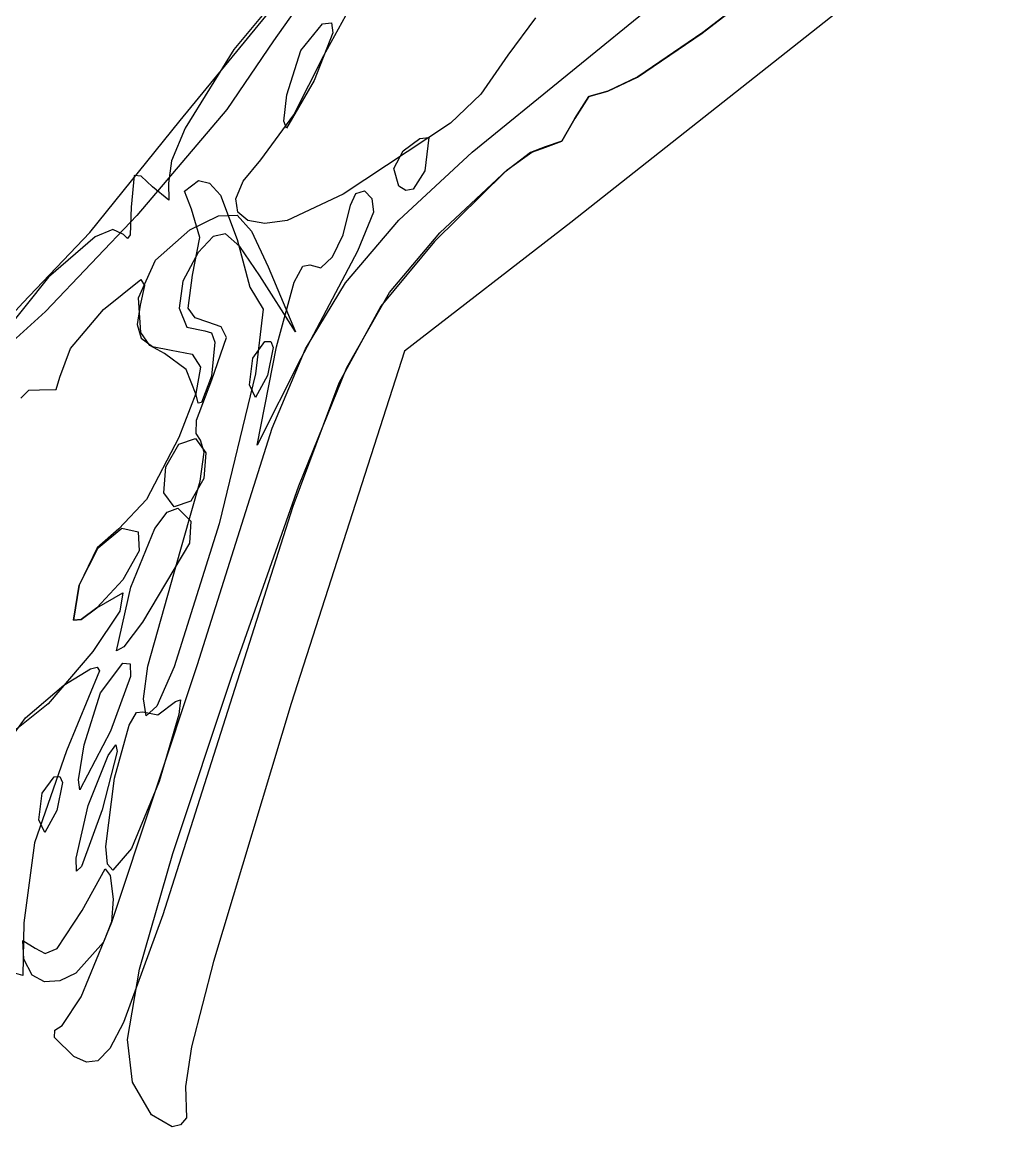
# Model space of a CAD drawing. Extents: x -886 to 651, y -59 to 942.
# Drawn here: x -141.92 to -116.97, y 94.62 to 123.11 of the extents above; entities that cross this region are included whole.
import ezdxf

# ---------------------------------------------------------------- set-up
doc = ezdxf.new("R2010")
doc.units = 0

msp = doc.modelspace()

# ---------------------------------------------------------------- linework, layer by layer
at = {"layer": 'Layer 1'}
for p, q in [((-137.84672, 120.57396), (-132.81311, 126.723263)), ((-116.9715, 126.48506), (-127.7746, 117.93918)), ((-124.394216, 122.825683), (-119.36907, 126.686637)), ((-119.28916, 126.75139), (-124.370798, 122.844928)), ((-130.315966, 119.757881), (-124.23197, 124.713829)), ((-135.052913, 124.101371), (-136.463624, 122.399114)), ((-134.590291, 123.841269), (-135.44319, 122.62567)), ((-134.1463, 122.24521), (-133.480006, 123.455897)), ((-134.737081, 122.375241), (-134.1747, 123.06608)), ((-134.1747, 123.06608), (-133.949147, 123.08868)), ((-133.949147, 123.08868), (-133.912224, 122.836191)), ((-128.686832, 123.220837), (-129.39784, 122.2577)), ((-133.912224, 122.836191), (-134.38951, 121.60623)), ((-126.054724, 121.692263), (-124.394216, 122.825683)), ((-124.370798, 122.844928), (-126.048492, 121.697659)), ((-135.44319, 122.62567), (-136.642714, 120.859408)), ((-136.463624, 122.399114), (-137.71654, 120.374467)), ((-135.09646, 121.23525), (-134.737081, 122.375241)), ((-134.915271, 120.719899), (-134.1463, 122.24521)), ((-129.39784, 122.2577), (-130.096705, 121.252702)), ((-126.048492, 121.697659), (-126.82124, 121.3251)), ((-126.82116, 121.324807), (-126.054724, 121.692263)), ((-134.38951, 121.60623), (-135.103675, 120.376455)), ((-134.38951, 121.60623), (-134.38951, 121.60623)), ((-135.172386, 120.55415), (-135.09646, 121.23525)), ((-130.096705, 121.252702), (-130.88029, 120.50791)), ((-127.30935, 121.19282), (-127.67302, 120.62233)), ((-127.67294, 120.622037), (-127.30927, 121.192512)), ((-126.82124, 121.3251), (-127.30935, 121.19282)), ((-127.30927, 121.192512), (-126.82116, 121.324807)), ((-136.642714, 120.859408), (-138.966456, 118.126265)), ((-140.18125, 117.687446), (-137.84672, 120.57396)), ((-135.76708, 119.56208), (-134.915271, 120.719899)), ((-135.103675, 120.376455), (-135.172386, 120.55415)), ((-130.88029, 120.50791), (-133.64694, 118.66914)), ((-127.67302, 120.62233), (-128.010559, 120.043715)), ((-128.005583, 120.041917), (-127.67294, 120.622037)), ((-137.71654, 120.374467), (-138.075616, 119.532572)), ((-132.10131, 119.78812), (-131.667631, 120.109342)), ((-131.667631, 120.109342), (-131.434496, 120.135673)), ((-131.434496, 120.135673), (-131.53632, 119.27307)), ((-128.010559, 120.043715), (-128.43584, 119.89185)), ((-128.41909, 119.886357), (-128.005583, 120.041917)), ((-132.342362, 119.339301), (-132.10131, 119.78812)), ((-132.214262, 117.998546), (-130.315966, 119.757881)), ((-128.812359, 119.746095), (-129.476964, 119.236871)), ((-129.417019, 119.296722), (-128.780699, 119.757128)), ((-128.43584, 119.89185), (-128.812359, 119.746095)), ((-128.780699, 119.757128), (-128.41909, 119.886357)), ((-138.075616, 119.532572), (-138.14539, 118.95967)), ((-136.227475, 119.008504), (-135.76708, 119.56208)), ((-139.036269, 119.152456), (-139.11164, 118.34201)), ((-138.855532, 119.137434), (-139.036269, 119.152456)), ((-138.56237, 118.85828), (-138.855532, 119.137434)), ((-132.2069, 118.88119), (-132.342362, 119.339301)), ((-131.53632, 119.27307), (-131.843432, 118.804599)), ((-131.53632, 119.27307), (-131.53632, 119.27307)), ((-129.476964, 119.236871), (-131.29514, 117.44868)), ((-131.15474, 117.672897), (-129.417019, 119.296722)), ((-138.141787, 118.518199), (-138.56237, 118.85828)), ((-138.14539, 118.95967), (-138.141787, 118.518199)), ((-137.734696, 118.747244), (-137.37499, 119.02495)), ((-137.37499, 119.02495), (-137.088931, 118.9583)), ((-137.088931, 118.9583), (-136.805961, 118.649414)), ((-136.41465, 118.553421), (-136.227475, 119.008504)), ((-132.029123, 118.768332), (-132.2069, 118.88119)), ((-131.843432, 118.804599), (-132.029123, 118.768332)), ((-137.55423, 118.28656), (-137.734696, 118.747244)), ((-136.805961, 118.649414), (-136.37989, 117.50452)), ((-136.361583, 118.210722), (-136.41465, 118.553421)), ((-133.64694, 118.66914), (-135.09074, 117.995828)), ((-133.45624, 118.39079), (-133.321914, 118.690836)), ((-133.321914, 118.690836), (-133.09422, 118.76208)), ((-133.09422, 118.76208), (-132.90639, 118.561341)), ((-132.90639, 118.561341), (-132.8679, 118.20743)), ((-139.11164, 118.34201), (-139.137669, 117.622822)), ((-137.344801, 117.55325), (-137.55423, 118.28656)), ((-133.642506, 117.625158), (-133.45624, 118.39079)), ((-138.966456, 118.126265), (-141.322188, 115.643644)), ((-137.60186, 117.75065), (-136.856526, 118.117801)), ((-136.856526, 118.117801), (-136.379516, 118.132395)), ((-136.379516, 118.132395), (-136.009129, 117.718177)), ((-136.101256, 117.994296), (-136.361583, 118.210722)), ((-135.666648, 117.918035), (-136.101256, 117.994296)), ((-135.09074, 117.995828), (-135.666648, 117.918035)), ((-133.587888, 116.390339), (-132.214262, 117.998546)), ((-132.8679, 118.20743), (-133.27856, 117.20581)), ((-132.8679, 118.20743), (-132.8679, 118.20743)), ((-127.7746, 117.93918), (-132.06648, 114.62572)), ((-141.90438, 115.86783), (-140.18125, 117.687446)), ((-139.582556, 117.75902), (-140.036121, 117.571841)), ((-139.31237, 117.63598), (-139.582556, 117.75902)), ((-138.481472, 116.967216), (-137.60186, 117.75065)), ((-136.009129, 117.718177), (-135.58366, 116.79889)), ((-132.455487, 116.137085), (-131.15474, 117.672897)), ((-140.036121, 117.571841), (-141.242134, 116.532047)), ((-139.209725, 117.526275), (-139.31237, 117.63598)), ((-139.137669, 117.622822), (-139.209725, 117.526275)), ((-137.53153, 116.58507), (-137.344801, 117.55325)), ((-136.998971, 117.581709), (-137.38617, 117.16505)), ((-136.677656, 117.648212), (-136.998971, 117.581709)), ((-136.312964, 117.323422), (-136.677656, 117.648212)), ((-136.37992, 117.50452), (-136.050015, 116.277563)), ((-136.37989, 117.50452), (-136.37992, 117.50452)), ((-133.917967, 117.057765), (-133.642506, 117.625158)), ((-131.29514, 117.44868), (-132.670977, 115.782326)), ((-137.38617, 117.16505), (-137.782292, 116.427833)), ((-135.79563, 116.5662), (-136.312964, 117.323422)), ((-133.27856, 117.20581), (-134.74136, 114.43427)), ((-138.919795, 115.996197), (-138.481472, 116.967216)), ((-135.58366, 116.79889), (-134.87336, 115.12129)), ((-135.58366, 116.79889), (-135.58366, 116.79889)), ((-134.911374, 116.403421), (-134.689197, 116.814428)), ((-134.689197, 116.814428), (-134.5085, 116.85127)), ((-134.5085, 116.85127), (-134.22563, 116.772005)), ((-134.22563, 116.772005), (-133.917967, 117.057765)), ((-141.242134, 116.532047), (-142.42791, 115.047043)), ((-137.641135, 115.734363), (-137.53153, 116.58507)), ((-134.87336, 115.12129), (-135.79563, 116.5662)), ((-139.82333, 115.70341), (-138.860735, 116.471628)), ((-138.767937, 116.317089), (-138.8786, 115.8097)), ((-138.860735, 116.471628), (-138.767937, 116.317089)), ((-137.782292, 116.427833), (-137.875563, 115.730686)), ((-136.050015, 116.277563), (-135.71219, 115.70471)), ((-135.36743, 114.73647), (-134.911374, 116.403421)), ((-134.615192, 114.687287), (-133.587888, 116.390339)), ((-138.862158, 115.105035), (-138.919795, 115.996197)), ((-133.555638, 114.204808), (-132.455487, 116.137085)), ((-142.64512, 115.066736), (-141.90438, 115.86783)), ((-140.677181, 114.690971), (-139.82333, 115.70341)), ((-138.8786, 115.80973), (-138.955182, 115.313773)), ((-138.8786, 115.8097), (-138.8786, 115.80973)), ((-137.875563, 115.730686), (-137.680867, 115.246901)), ((-137.463321, 115.481968), (-137.641135, 115.734363)), ((-135.71219, 115.70471), (-135.90323, 114.036789)), ((-132.670977, 115.782326), (-133.75682, 113.803621)), ((-141.322188, 115.643644), (-142.170729, 114.876719)), ((-137.13826, 115.3691), (-137.463321, 115.481968)), ((-138.955182, 115.313773), (-138.850547, 114.960112)), ((-138.63027, 114.772976), (-138.862158, 115.105035)), ((-137.680867, 115.246901), (-137.21309, 115.14977)), ((-137.21309, 115.14977), (-137.042674, 115.097625)), ((-136.788175, 115.252915), (-137.13826, 115.3691)), ((-137.042674, 115.097625), (-136.95385, 114.859274)), ((-136.653979, 114.978214), (-136.788175, 115.252915)), ((-138.850547, 114.960112), (-138.560082, 114.742085)), ((-136.95385, 114.859274), (-137.04327, 113.97777)), ((-137.02799, 113.88238), (-136.653979, 114.978214)), ((-135.97351, 114.442372), (-135.66429, 114.8703)), ((-135.66429, 114.8703), (-135.514657, 114.877465)), ((-135.514657, 114.877465), (-135.451899, 114.716102)), ((-140.95204, 113.95736), (-140.677181, 114.690971)), ((-138.25389, 114.56117), (-138.63027, 114.772976)), ((-138.560082, 114.742085), (-138.07917, 114.65303)), ((-137.697831, 114.15085), (-138.25389, 114.56117)), ((-138.07917, 114.65303), (-137.535314, 114.545887)), ((-137.535314, 114.545887), (-137.327767, 114.212971)), ((-135.86135, 112.20138), (-135.36743, 114.73647)), ((-135.451899, 114.716102), (-135.59599, 114.00179)), ((-135.474525, 112.643417), (-134.615192, 114.687287)), ((-132.06648, 114.62572), (-134.98799, 105.53944)), ((-136.0622, 113.75712), (-135.97351, 114.442372)), ((-134.74136, 114.43427), (-135.86135, 112.20138)), ((-141.049645, 113.640139), (-140.95204, 113.95736)), ((-137.435, 113.49909), (-137.697831, 114.15085)), ((-137.327767, 114.212971), (-137.44622, 113.5376)), ((-137.04327, 113.97777), (-137.297646, 113.29992)), ((-135.90323, 114.036789), (-136.84487, 110.17703)), ((-135.59596, 114.00179), (-135.904192, 113.427786)), ((-135.59599, 114.00179), (-135.59596, 114.00179)), ((-134.793229, 111.155776), (-133.555638, 114.204808)), ((-137.42412, 112.847223), (-137.02799, 113.88238)), ((-135.904192, 113.427786), (-136.0622, 113.75712)), ((-133.75682, 113.803621), (-134.946148, 110.61972)), ((-141.959577, 113.409998), (-141.752419, 113.619026)), ((-141.752419, 113.619026), (-141.47731, 113.62885)), ((-141.47731, 113.62885), (-141.049645, 113.640139)), ((-137.44622, 113.5376), (-137.88036, 112.40309)), ((-137.387378, 113.282025), (-137.435, 113.49909)), ((-137.297646, 113.29992), (-137.387378, 113.282025)), ((-137.439653, 112.499609), (-137.42412, 112.847223)), ((-137.40267, 106.549329), (-135.474525, 112.643417)), ((-137.88036, 112.40309), (-138.715897, 110.803436)), ((-137.879321, 112.223152), (-137.45226, 112.37447)), ((-137.45226, 112.37447), (-137.186793, 112.007332)), ((-137.32069, 112.33309), (-137.439653, 112.499609)), ((-137.231963, 112.021066), (-137.32069, 112.33309)), ((-138.21759, 111.64477), (-137.879321, 112.223152)), ((-137.329808, 111.277286), (-137.231963, 112.021066)), ((-137.186793, 112.007332), (-137.23703, 111.33916)), ((-138.267828, 110.976593), (-138.21759, 111.64477)), ((-137.99651, 108.93983), (-137.329808, 111.277286)), ((-137.23703, 111.33916), (-137.575306, 110.760769)), ((-137.23703, 111.33916), (-137.23703, 111.33916)), ((-136.5063, 106.269697), (-134.793229, 111.155776)), ((-138.00236, 110.60945), (-138.267828, 110.976593)), ((-138.715897, 110.803436), (-139.42995, 110.04394)), ((-138.182559, 110.474376), (-137.90449, 110.57871)), ((-137.575306, 110.760769), (-138.00236, 110.60945)), ((-137.90449, 110.57871), (-137.573529, 110.238547)), ((-134.946148, 110.61972), (-136.63244, 105.33778)), ((-138.504765, 110.054751), (-138.182559, 110.474376)), ((-139.42995, 110.04394), (-139.988531, 109.550589)), ((-139.965297, 109.556314), (-139.35438, 110.0631)), ((-139.35438, 110.0631), (-138.931977, 109.964982)), ((-139.12181, 108.53753), (-138.504765, 110.054751)), ((-138.931977, 109.964982), (-138.90175, 109.47601)), ((-136.84487, 110.17703), (-138.006435, 106.485789)), ((-137.573529, 110.238547), (-137.604, 109.6782)), ((-137.604, 109.6782), (-138.82132, 107.63701)), ((-137.604, 109.6782), (-137.604, 109.6782)), ((-139.988531, 109.550589), (-140.45025, 108.59088)), ((-140.44879, 108.591), (-139.965297, 109.556314)), ((-138.90175, 109.47601), (-139.325962, 108.727049)), ((-138.90175, 109.47601), (-138.90175, 109.47601)), ((-138.67905, 106.507333), (-137.99651, 108.93983)), ((-140.45025, 108.59088), (-140.601399, 107.688631)), ((-140.599939, 107.688751), (-140.44879, 108.591)), ((-139.325962, 108.727049), (-139.99616, 108.00391)), ((-139.493134, 106.899656), (-139.12181, 108.53753)), ((-139.99762, 108.00379), (-139.32678, 108.393201)), ((-139.32678, 108.393201), (-139.406946, 107.924499)), ((-140.40319, 107.706114), (-139.99762, 108.00379)), ((-139.99616, 108.00391), (-140.40173, 107.706234)), ((-140.601399, 107.688631), (-140.40319, 107.706114)), ((-140.40173, 107.706234), (-140.599939, 107.688751)), ((-139.406946, 107.924499), (-140.096039, 106.877605)), ((-138.82132, 107.63701), (-139.29716, 107.000022)), ((-140.096039, 106.877605), (-141.25198, 105.53244)), ((-139.29716, 107.000022), (-139.493134, 106.899656)), ((-139.900457, 105.816114), (-139.32954, 106.58264)), ((-139.613846, 99.900953), (-137.40267, 106.549329)), ((-139.32954, 106.58264), (-139.135068, 106.5645)), ((-139.135068, 106.5645), (-139.128412, 106.235211)), ((-140.84896, 106.010833), (-140.164113, 106.438305)), ((-139.927339, 106.384877), (-140.77556, 104.317603)), ((-140.164113, 106.438305), (-139.990067, 106.479793)), ((-139.990067, 106.479793), (-139.927339, 106.384877)), ((-138.794039, 105.660683), (-138.67905, 106.507333)), ((-138.006435, 106.485789), (-138.452427, 105.469576)), ((-138.035353, 101.668946), (-136.5063, 106.269697)), ((-141.835664, 105.169592), (-140.84896, 106.010833)), ((-139.128412, 106.235211), (-139.64541, 104.82735)), ((-140.32241, 104.47208), (-139.900457, 105.816114)), ((-141.25198, 105.53244), (-142.506807, 104.538398)), ((-138.72625, 105.22304), (-138.794039, 105.660683)), ((-138.452427, 105.469576), (-138.72625, 105.22304)), ((-138.426625, 105.24599), (-137.96777, 105.59297)), ((-137.96777, 105.59297), (-137.843472, 105.632087)), ((-137.843472, 105.632087), (-137.882264, 105.256734)), ((-134.98799, 105.53944), (-136.991797, 98.890623)), ((-142.39087, 104.393563), (-141.835664, 105.169592)), ((-139.165807, 104.983664), (-138.974499, 105.31147)), ((-138.974499, 105.31147), (-138.81324, 105.32708)), ((-138.81324, 105.32708), (-138.426625, 105.24599)), ((-137.882264, 105.256734), (-138.3933, 103.53299)), ((-136.63244, 105.33778), (-138.295213, 100.094438)), ((-139.54281, 103.61604), (-139.165807, 104.983664)), ((-139.64541, 104.82735), (-140.435684, 103.315221)), ((-139.64541, 104.82735), (-139.64541, 104.82735)), ((-140.77557, 104.31757), (-141.607724, 101.949534)), ((-140.77556, 104.317603), (-140.77557, 104.31757)), ((-140.46782, 103.572709), (-140.32241, 104.47208)), ((-139.472972, 104.301209), (-139.85964, 102.79691)), ((-139.70204, 104.20014), (-139.507954, 104.474368)), ((-139.507954, 104.474368), (-139.472972, 104.301209)), ((-140.219784, 102.909158), (-139.70204, 104.20014)), ((-141.407551, 103.225539), (-141.09834, 103.65347)), ((-141.09834, 103.65347), (-140.948707, 103.660629)), ((-140.885949, 103.499265), (-141.03004, 102.78496)), ((-140.948707, 103.660629), (-140.885949, 103.499265)), ((-140.435684, 103.315221), (-140.46782, 103.572709)), ((-139.761283, 101.84942), (-139.54281, 103.61604)), ((-138.3933, 103.53294), (-139.105686, 101.802037)), ((-138.3933, 103.53299), (-138.3933, 103.53294)), ((-141.49624, 102.54029), (-141.407551, 103.225539)), ((-140.52719, 101.55261), (-140.219784, 102.909158)), ((-141.03, 102.78496), (-141.338236, 102.210953)), ((-141.03004, 102.78496), (-141.03, 102.78496)), ((-139.85964, 102.79691), (-140.39611, 101.33929)), ((-139.85964, 102.79691), (-139.85964, 102.79691)), ((-141.338236, 102.210953), (-141.49624, 102.54029)), ((-141.607724, 101.949534), (-141.88283, 99.88677)), ((-139.718794, 101.400748), (-139.761283, 101.84942)), ((-139.105686, 101.802037), (-139.588627, 101.242807)), ((-140.523275, 101.216668), (-140.52719, 101.55261)), ((-138.899313, 98.688058), (-138.035353, 101.668946)), ((-140.39611, 101.33929), (-140.523275, 101.216668)), ((-140.37689, 100.202948), (-139.784321, 101.276386)), ((-139.784321, 101.276386), (-139.65384, 101.108975)), ((-139.588627, 101.242807), (-139.718794, 101.400748)), ((-139.65384, 101.108975), (-139.57297, 100.494218)), ((-139.57297, 100.49422), (-139.618033, 99.914185)), ((-139.57297, 100.494218), (-139.57297, 100.49422)), ((-141.022896, 99.221412), (-140.37689, 100.202948)), ((-138.295213, 100.094438), (-139.306619, 97.31878)), ((-141.88283, 99.88677), (-141.902229, 98.525927)), ((-140.404664, 97.974435), (-139.613846, 99.900953)), ((-139.618033, 99.914185), (-139.824335, 99.382819)), ((-141.87815, 98.94448), (-141.906456, 99.430756)), ((-141.906456, 99.430756), (-141.58746, 99.227622)), ((-141.58746, 99.227622), (-141.325238, 99.093089)), ((-141.325238, 99.093089), (-141.022896, 99.221412)), ((-139.824335, 99.382819), (-140.537081, 98.589513)), ((-141.668168, 98.535908), (-141.87815, 98.94448)), ((-136.991797, 98.890623), (-137.55506, 96.687768)), ((-141.902229, 98.525927), (-142.088757, 98.58292)), ((-140.537081, 98.589513), (-140.951741, 98.389277)), ((-139.208958, 96.87439), (-138.899313, 98.688058)), ((-141.344067, 98.361124), (-141.668168, 98.535908)), ((-140.951741, 98.389277), (-141.344067, 98.361124)), ((-140.88951, 97.236419), (-140.404664, 97.974435)), ((-141.079946, 97.118211), (-140.88951, 97.236419)), ((-139.306619, 97.31878), (-139.662943, 96.642994)), ((-141.086925, 96.928609), (-141.079946, 97.118211)), ((-140.58984, 96.43978), (-141.086925, 96.928609)), ((-139.07507, 95.775297), (-139.208958, 96.87439)), ((-139.662943, 96.642994), (-139.970285, 96.328122)), ((-137.55506, 96.687768), (-137.70694, 95.66464)), ((-140.2666, 96.288829), (-140.58984, 96.43978)), ((-139.970285, 96.328122), (-140.2666, 96.288829)), ((-138.587528, 94.933792), (-139.07507, 95.775297)), ((-137.70694, 95.66464), (-137.689177, 94.861132)), ((-138.054135, 94.623293), (-138.587528, 94.933792)), ((-137.689177, 94.861132), (-137.837209, 94.672587)), ((-137.837209, 94.672587), (-138.054135, 94.623293))]:
    msp.add_line(p, q, dxfattribs=at)

doc.saveas('drawing.dxf')
